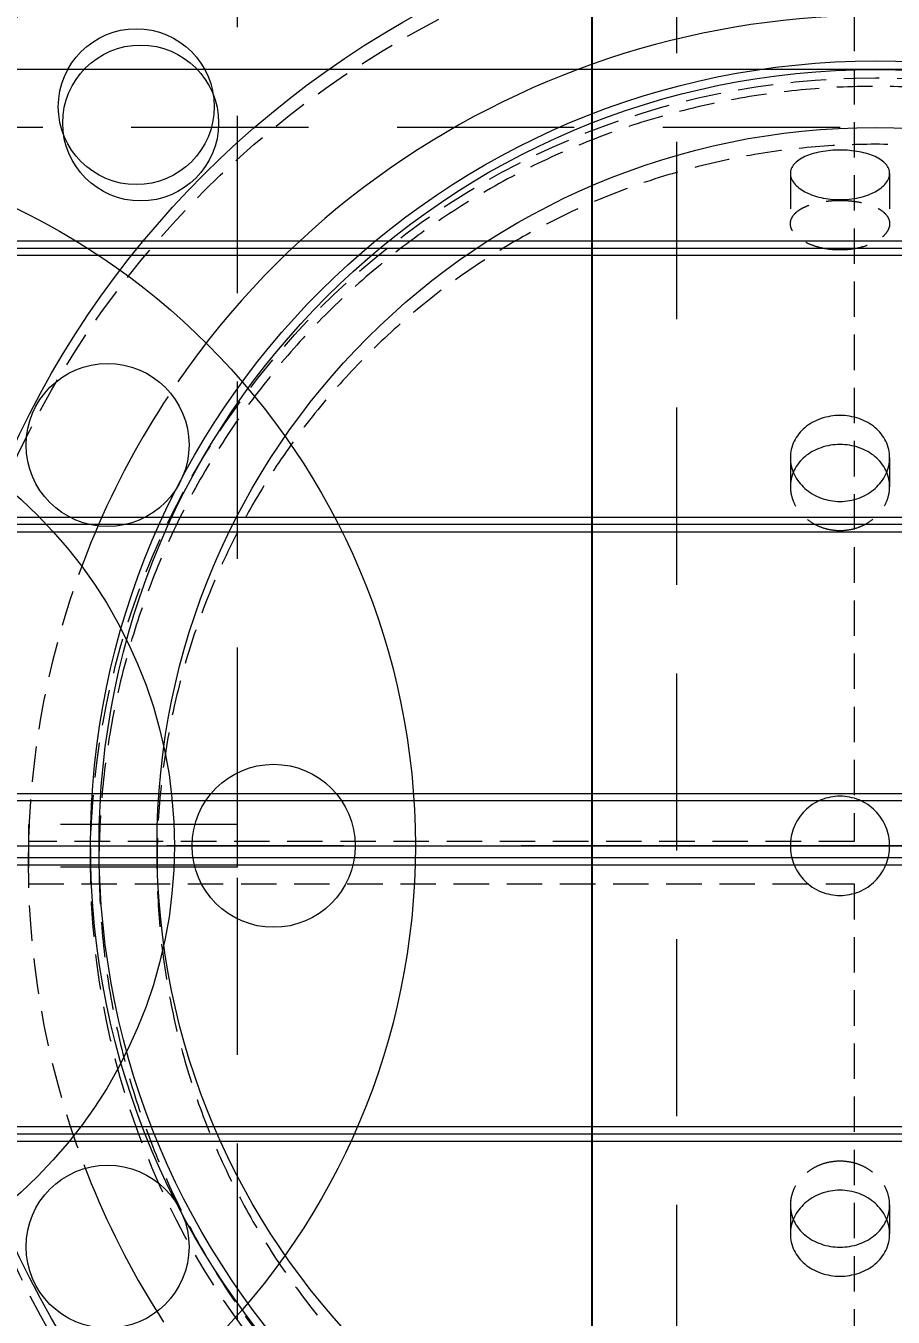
# Model space of a CAD drawing. Header units: millimetres. Extents: x -46397 to 283259, y -8690 to 23983.
# Drawn here: x 3458.3 to 3580.7, y 800.8 to 983.1 of the extents above; entities that cross this region are included whole.
import ezdxf

# ---------------------------------------------------------------- set-up
doc = ezdxf.new("R2010")
doc.units = ezdxf.units.MM
for name, pattern in [('CENTER', [2, 1.25, -0.25, 0.25, -0.25]), ('HIDDEN', [0.375, 0.25, -0.125]), ('HIDDENX2', [0.75, 0.5, -0.25])]:
    doc.linetypes.add(name, pattern=pattern)
doc.layers.get('Defpoints').update_dxf_attribs({"lineweight": 0})
for name, color, linetype, lineweight in [('CHUAN NET KHUAT', 4, 'HIDDEN', 0), ('DUONGCHINH', 7, 'Continuous', 25), ('DUONGTAM', 1, 'CENTER', 0), ('PHANTOM 2', 8, 'Continuous', 0)]:
    doc.layers.add(name, color=color, linetype=linetype, lineweight=lineweight)
doc.layers.add('flashshoot', color=7, linetype='Continuous')
doc.styles.add('GHI CHÚ 1', font='isocp_IV25.ttf', dxfattribs={"width": 0.8})
doc.dimstyles.new('1-30SCALE', dxfattribs={"dimtxt": 75, "dimasz": 75, "dimexe": 37.5, "dimexo": 30, "dimgap": 30, "dimtad": 1, "dimtoh": 1, "dimdec": 0, "dimdsep": 46, "dimtxsty": 'GHI CHÚ 1', "dimcen": 0.09, "dimclrd": 256, "dimclre": 256, "dimclrt": 2, "dimadec": 0, "dimazin": 0, "dimtfac": 1, "dimtdec": 0, "dimtofl": 0, "dimtmove": 0, "dimatfit": 3, "dimfxl": 1, "dimlwd": 0, "dimlwe": 0, "dimarcsym": 0})

# ---------------------------------------------------------------- blocks, each defined once
blk = doc.blocks.new('A$Cd0a137ae')
at = {"color": 3, "linetype": 'HIDDENX2', "lineweight": 0, "ltscale": 50}
for radius in [605, 600, 600]:
    blk.add_circle((0, 2.33), radius, dxfattribs=at)
at = {"color": 2, "linetype": 'Continuous', "lineweight": 0}
blk.add_arc((0, 2.33), 606, 270, 90, dxfattribs=at)
at = {"layer": 'DUONGCHINH', "color": 2}
blk.add_circle((0, 2.33), 606, dxfattribs=at)
at = {"layer": 'DUONGTAM', "ltscale": 100}
blk.add_line((-606, 2.33), (606, 2.33), dxfattribs=at)
blk = doc.blocks.new('A$C5f191858')
at = {"layer": 'CHUAN NET KHUAT', "ltscale": 100}
blk.add_line((-324.33, 139.25), (319.67, 139.25), dxfattribs=at)
blk = doc.blocks.new('A$Cd06b7b12')
at = {"color": 2, "linetype": 'Continuous', "lineweight": 0}
for p, q in [((-83, 261.33), (-83, -256.67)), ((-82, -256.67), (-82, 261.33)), ((-81, -256.67), (-81, 261.33)), ((-44, 261.33), (-44, -256.67)), ((-43, 261.33), (-43, -256.67)), ((-42, -256.67), (-42, 261.33)), ((-5, 261.33), (-5, -256.67)), ((-4, 261.33), (-4, -256.67)), ((4, -256.67), (4, 261.33)), ((5, -256.67), (5, 261.33)), ((42, 261.33), (42, -256.67)), ((43, 261.33), (43, -256.67)), ((44, -256.67), (44, 261.33))]:
    blk.add_line(p, q, dxfattribs=at)
blk = doc.blocks.new('A$C87972526')
at = {"color": 5, "linetype": 'Continuous', "lineweight": 0}
blk.add_circle((0, 2.34), 656, dxfattribs=at)
blk = doc.blocks.new('ksajd jkajkdqwe')
at = {"color": 1, "linetype": 'HIDDENX2', "lineweight": 0, "ltscale": 10}
for p, q in [((5166.67, 117.18), (5166.67, 0.67)), ((5050.2, 3.05), (5050.24, 3.05)), ((5050.2, 0.05), (5050.2, 3.05)), ((5166.67, 0.67), (5050.15, 0.67)), ((5050.2, -2.95), (5050.2, 0.05)), ((5050.24, -2.95), (5050.2, -2.95)), ((5050.15, -5.33), (5166.67, -5.33)), ((5166.67, -5.33), (5166.67, -121.85))]:
    blk.add_line(p, q, dxfattribs=at)
for radius in [134, 110.75]:
    blk.add_circle((5169.67, -2.33), radius, dxfattribs=at)
at = {"color": 2, "linetype": 'Continuous', "lineweight": 0, "ltscale": 10}
for centre, radius in [((5065.99, 102.05), 11), ((5004.75, 0.05), 100), ((5061.32, 56.62), 11.5), ((5004.75, 0.05), 66), ((5084.75, 0.05), 11.5), ((5061.32, -56.52), 11.5)]:
    blk.add_circle(centre, radius, dxfattribs=at)
for radius, start, end in [(170, 0, 145.3049), (119.55, 0, 143.0237), (119.55, 147.1561, 157.7419), (170, 214.6951, 0), (119.55, 216.9763, 0), (119.55, 202.2581, 212.8439)]:
    blk.add_arc((5169.67, -2.33), radius, start, end, dxfattribs=at)
at = {"color": 1, "linetype": 'HIDDENX2', "lineweight": 0, "ltscale": 10}
for start, end in [(143.0237, 147.1561), (157.7419, 202.2581)]:
    blk.add_arc((5169.67, -2.33), 119.55, start, end, dxfattribs=at)
for points, knots in [([(5279.22, -2.33), (5279.22, -5.77), (5279.05, -9.27), (5278.38, -16.3), (5277.87, -19.84), (5276.49, -26.91), (5275.61, -30.43), (5273.52, -37.39), (5272.3, -40.83), (5269.51, -47.56), (5267.95, -50.86), (5264.53, -57.25), (5262.66, -60.36), (5258.66, -66.32), (5256.53, -69.18), (5252.06, -74.61), (5249.72, -77.19), (5244.87, -82.07), (5242.27, -84.44), (5236.79, -88.98), (5233.91, -91.14), (5227.91, -95.19), (5224.79, -97.08), (5218.35, -100.54), (5215.04, -102.11), (5208.27, -104.92), (5204.82, -106.15), (5197.83, -108.26), (5194.3, -109.14), (5187.21, -110.53), (5183.66, -111.04), (5176.61, -111.72), (5173.11, -111.88), (5166.23, -111.88), (5162.73, -111.72), (5155.68, -111.04), (5152.12, -110.53), (5145.04, -109.14), (5141.51, -108.27), (5134.52, -106.16), (5131.07, -104.92), (5124.3, -102.12), (5120.99, -100.54), (5114.55, -97.08), (5111.43, -95.19), (5105.43, -91.15), (5102.55, -88.99), (5097.07, -84.45), (5094.47, -82.07), (5089.61, -77.2), (5087.28, -74.62), (5082.8, -69.18), (5080.67, -66.32), (5076.68, -60.36), (5074.81, -57.26), (5071.38, -50.86), (5069.82, -47.56), (5067.04, -40.83), (5065.81, -37.39), (5063.72, -30.43), (5062.85, -26.91), (5061.47, -19.84), (5060.95, -16.3), (5060.28, -9.27), (5060.12, -5.77), (5060.12, 1.1), (5060.28, 4.6), (5060.95, 11.64), (5061.47, 15.18), (5062.85, 22.24), (5063.72, 25.76), (5065.81, 32.72), (5067.04, 36.16), (5069.82, 42.89), (5071.38, 46.19), (5074.81, 52.59), (5076.68, 55.69), (5080.67, 61.65), (5082.8, 64.51), (5087.28, 69.95), (5089.61, 72.53), (5094.47, 77.4), (5097.07, 79.78), (5102.55, 84.32), (5105.43, 86.48), (5111.43, 90.53), (5114.55, 92.41), (5120.99, 95.88), (5124.3, 97.45), (5131.07, 100.26), (5134.52, 101.49), (5141.51, 103.6), (5145.04, 104.47), (5152.12, 105.86), (5155.68, 106.38), (5162.73, 107.05), (5166.23, 107.22), (5173.11, 107.22), (5176.61, 107.05), (5183.66, 106.38), (5187.21, 105.86), (5194.3, 104.47), (5197.83, 103.6), (5204.82, 101.49), (5208.27, 100.25), (5215.04, 97.45), (5218.35, 95.87), (5224.79, 92.41), (5227.91, 90.52), (5233.91, 86.47), (5236.79, 84.31), (5242.27, 79.78), (5244.87, 77.4), (5249.72, 72.52), (5252.06, 69.95), (5256.53, 64.51), (5258.66, 61.65), (5262.66, 55.69), (5264.53, 52.59), (5267.95, 46.19), (5269.51, 42.89), (5272.3, 36.16), (5273.52, 32.72), (5275.61, 25.76), (5276.49, 22.24), (5277.87, 15.18), (5278.38, 11.64), (5279.05, 4.6), (5279.22, 1.1), (5279.22, -2.33)], [0, 0, 0, 0, 10.310277, 10.310277, 20.620554, 20.620554, 30.930831, 30.930831, 41.241109, 41.241109, 51.551386, 51.551386, 61.861663, 61.861663, 72.17194, 72.17194, 82.482217, 82.482217, 92.930722, 92.930722, 103.379227, 103.379227, 113.827732, 113.827732, 124.276237, 124.276237, 134.724742, 134.724742, 145.173246, 145.173246, 155.621751, 155.621751, 166.070256, 166.070256, 176.515688, 176.515688, 186.961119, 186.961119, 197.406551, 197.406551, 207.851982, 207.851982, 218.297414, 218.297414, 228.742845, 228.742845, 239.188277, 239.188277, 249.633709, 249.633709, 259.943671, 259.943671, 270.253634, 270.253634, 280.563597, 280.563597, 290.87356, 290.87356, 301.183523, 301.183523, 311.493485, 311.493485, 321.803448, 321.803448, 332.113411, 332.113411, 342.423374, 342.423374, 352.733337, 352.733337, 363.043299, 363.043299, 373.353262, 373.353262, 383.663225, 383.663225, 393.973188, 393.973188, 404.283151, 404.283151, 414.593114, 414.593114, 425.038545, 425.038545, 435.483977, 435.483977, 445.929408, 445.929408, 456.37484, 456.37484, 466.820271, 466.820271, 477.265703, 477.265703, 487.711134, 487.711134, 498.156566, 498.156566, 508.605071, 508.605071, 519.053576, 519.053576, 529.502081, 529.502081, 539.950585, 539.950585, 550.39909, 550.39909, 560.847595, 560.847595, 571.2961, 571.2961, 581.744605, 581.744605, 592.054882, 592.054882, 602.365159, 602.365159, 612.675436, 612.675436, 622.985714, 622.985714, 633.295991, 633.295991, 643.606268, 643.606268, 653.916545, 653.916545, 664.226822, 664.226822, 664.226822, 664.226822]), ([(5271.04, -2.33), (5271.04, -5.51), (5270.89, -8.75), (5270.26, -15.26), (5269.79, -18.54), (5268.51, -25.07), (5267.7, -28.33), (5265.77, -34.77), (5264.63, -37.95), (5262.06, -44.18), (5260.61, -47.23), (5257.44, -53.15), (5255.72, -56.02), (5252.02, -61.54), (5250.05, -64.19), (5245.91, -69.22), (5243.75, -71.6), (5239.26, -76.11), (5236.85, -78.31), (5231.78, -82.51), (5229.12, -84.51), (5223.56, -88.26), (5220.67, -90), (5214.72, -93.21), (5211.65, -94.66), (5205.39, -97.26), (5202.2, -98.4), (5195.73, -100.35), (5192.46, -101.16), (5185.9, -102.45), (5182.62, -102.93), (5176.09, -103.55), (5172.85, -103.7), (5166.48, -103.7), (5163.24, -103.55), (5156.72, -102.93), (5153.43, -102.45), (5146.88, -101.17), (5143.61, -100.36), (5137.14, -98.4), (5133.95, -97.26), (5127.69, -94.67), (5124.62, -93.21), (5118.67, -90.01), (5115.78, -88.26), (5110.22, -84.51), (5107.56, -82.52), (5102.49, -78.32), (5100.08, -76.12), (5095.59, -71.61), (5093.43, -69.22), (5089.29, -64.19), (5087.32, -61.54), (5083.62, -56.03), (5081.89, -53.15), (5078.72, -47.23), (5077.28, -44.18), (5074.7, -37.95), (5073.57, -34.77), (5071.63, -28.33), (5070.82, -25.07), (5069.54, -18.54), (5069.07, -15.26), (5068.45, -8.75), (5068.3, -5.51), (5068.3, 0.85), (5068.45, 4.08), (5069.07, 10.59), (5069.54, 13.87), (5070.82, 20.41), (5071.63, 23.67), (5073.57, 30.11), (5074.7, 33.29), (5077.28, 39.52), (5078.72, 42.57), (5081.89, 48.49), (5083.62, 51.36), (5087.32, 56.88), (5089.29, 59.52), (5093.43, 64.55), (5095.59, 66.94), (5100.08, 71.45), (5102.49, 73.65), (5107.56, 77.85), (5110.22, 79.85), (5115.78, 83.59), (5118.67, 85.34), (5124.62, 88.54), (5127.69, 90), (5133.95, 92.6), (5137.14, 93.74), (5143.61, 95.69), (5146.88, 96.5), (5153.43, 97.78), (5156.72, 98.26), (5163.24, 98.89), (5166.48, 99.04), (5172.85, 99.04), (5176.09, 98.89), (5182.62, 98.26), (5185.9, 97.78), (5192.46, 96.5), (5195.73, 95.69), (5202.2, 93.74), (5205.39, 92.59), (5211.65, 90), (5214.72, 88.54), (5220.67, 85.34), (5223.56, 83.59), (5229.12, 79.84), (5231.78, 77.84), (5236.85, 73.65), (5239.26, 71.45), (5243.75, 66.94), (5245.91, 64.55), (5250.05, 59.52), (5252.02, 56.87), (5255.72, 51.36), (5257.44, 48.49), (5260.61, 42.57), (5262.06, 39.52), (5264.63, 33.29), (5265.77, 30.11), (5267.7, 23.67), (5268.51, 20.41), (5269.79, 13.87), (5270.26, 10.59), (5270.89, 4.08), (5271.04, 0.85), (5271.04, -2.33)], [0, 0, 0, 0, 9.540414, 9.540414, 19.080829, 19.080829, 28.621243, 28.621243, 38.161657, 38.161657, 47.702071, 47.702071, 57.242486, 57.242486, 66.7829, 66.7829, 76.323314, 76.323314, 85.991342, 85.991342, 95.659369, 95.659369, 105.327397, 105.327397, 114.995424, 114.995424, 124.663451, 124.663451, 134.331479, 134.331479, 143.999506, 143.999506, 153.667534, 153.667534, 163.332938, 163.332938, 172.998342, 172.998342, 182.663746, 182.663746, 192.32915, 192.32915, 201.994554, 201.994554, 211.659958, 211.659958, 221.325363, 221.325363, 230.990767, 230.990767, 240.530913, 240.530913, 250.071059, 250.071059, 259.611205, 259.611205, 269.151351, 269.151351, 278.691497, 278.691497, 288.231643, 288.231643, 297.771789, 297.771789, 307.311935, 307.311935, 316.852081, 316.852081, 326.392227, 326.392227, 335.932373, 335.932373, 345.472519, 345.472519, 355.012665, 355.012665, 364.552811, 364.552811, 374.092957, 374.092957, 383.633103, 383.633103, 393.298507, 393.298507, 402.963911, 402.963911, 412.629315, 412.629315, 422.294719, 422.294719, 431.960123, 431.960123, 441.625527, 441.625527, 451.290932, 451.290932, 460.956336, 460.956336, 470.624363, 470.624363, 480.292391, 480.292391, 489.960418, 489.960418, 499.628446, 499.628446, 509.296473, 509.296473, 518.964501, 518.964501, 528.632528, 528.632528, 538.300556, 538.300556, 547.84097, 547.84097, 557.381384, 557.381384, 566.921798, 566.921798, 576.462213, 576.462213, 586.002627, 586.002627, 595.543041, 595.543041, 605.083455, 605.083455, 614.62387, 614.62387, 614.62387, 614.62387])]:
    blk.add_open_spline(points, degree=3, knots=knots, dxfattribs=at)
blk = doc.blocks.new('A$C90275d84')
at = {"color": 2, "linetype": 'Continuous', "lineweight": 0, "ltscale": 10}
blk.add_line((-109.55, 1960), (-109.55, -3000), dxfattribs=at)
at = {"color": 1, "linetype": 'HIDDENX2', "lineweight": 0, "ltscale": 50}
blk.add_line((-101.37, 1960), (-101.37, -3000), dxfattribs=at)
at = {"color": 1, "linetype": 'HIDDENX2', "lineweight": 0, "ltscale": 10}
for p, q in [((-94.87, 167), (-87.79, 167)), ((-54.77, 167), (-50.68, 167)), ((50.68, 167), (54.77, 167)), ((-94.87, 153), (-87.79, 153)), ((-54.77, 153), (-50.68, 153)), ((50.68, 153), (54.77, 153))]:
    blk.add_line(p, q, dxfattribs=at)
at = {"color": 2, "linetype": 'Continuous', "lineweight": 0, "ltscale": 10}
for points, knots in [([(-91.18, 160), (-91.18, 159.56), (-91.2, 159.11), (-91.3, 158.2), (-91.38, 157.75), (-91.57, 156.89), (-91.69, 156.48), (-91.98, 155.71), (-92.13, 155.36), (-92.47, 154.74), (-92.66, 154.45), (-93.06, 153.93), (-93.28, 153.71), (-93.73, 153.35), (-93.96, 153.22), (-94.42, 153.04), (-94.65, 153), (-95.09, 153), (-95.32, 153.04), (-95.76, 153.22), (-95.98, 153.35), (-96.39, 153.71), (-96.59, 153.93), (-96.94, 154.45), (-97.11, 154.74), (-97.39, 155.36), (-97.53, 155.71), (-97.76, 156.48), (-97.86, 156.89), (-98.02, 157.75), (-98.08, 158.2), (-98.16, 159.11), (-98.18, 159.56), (-98.18, 160.44), (-98.16, 160.89), (-98.08, 161.8), (-98.02, 162.25), (-97.86, 163.11), (-97.76, 163.52), (-97.53, 164.29), (-97.39, 164.64), (-97.11, 165.26), (-96.94, 165.55), (-96.59, 166.07), (-96.39, 166.29), (-95.98, 166.65), (-95.76, 166.78), (-95.32, 166.96), (-95.09, 167), (-94.65, 167), (-94.42, 166.96), (-93.96, 166.78), (-93.73, 166.65), (-93.28, 166.29), (-93.06, 166.07), (-92.66, 165.55), (-92.47, 165.26), (-92.13, 164.64), (-91.98, 164.29), (-91.69, 163.52), (-91.57, 163.11), (-91.38, 162.25), (-91.3, 161.8), (-91.2, 160.89), (-91.18, 160.44), (-91.18, 160)], [0, 0, 0, 0, 1.318789, 1.318789, 2.637578, 2.637578, 3.956368, 3.956368, 5.275157, 5.275157, 6.593945, 6.593945, 7.912734, 7.912734, 9.231522, 9.231522, 10.550311, 10.550311, 11.869099, 11.869099, 13.187888, 13.187888, 14.506676, 14.506676, 15.825465, 15.825465, 17.144254, 17.144254, 18.463043, 18.463043, 19.781833, 19.781833, 21.100622, 21.100622, 22.419411, 22.419411, 23.7382, 23.7382, 25.05699, 25.05699, 26.375779, 26.375779, 27.694567, 27.694567, 29.013356, 29.013356, 30.332144, 30.332144, 31.650933, 31.650933, 32.969721, 32.969721, 34.28851, 34.28851, 35.607298, 35.607298, 36.926087, 36.926087, 38.244876, 38.244876, 39.563665, 39.563665, 40.882454, 40.882454, 42.201244, 42.201244, 42.201244, 42.201244]), ([(-48.6, 160), (-48.6, 159.56), (-48.64, 159.11), (-48.8, 158.2), (-48.92, 157.75), (-49.24, 156.89), (-49.44, 156.48), (-49.9, 155.71), (-50.16, 155.36), (-50.71, 154.74), (-51.02, 154.45), (-51.7, 153.93), (-52.06, 153.71), (-52.82, 153.35), (-53.21, 153.22), (-54, 153.04), (-54.39, 153), (-55.16, 153), (-55.55, 153.04), (-56.33, 153.22), (-56.71, 153.35), (-57.45, 153.71), (-57.8, 153.93), (-58.45, 154.45), (-58.74, 154.74), (-59.27, 155.36), (-59.51, 155.71), (-59.94, 156.48), (-60.13, 156.89), (-60.43, 157.75), (-60.54, 158.2), (-60.69, 159.11), (-60.73, 159.56), (-60.73, 160.44), (-60.69, 160.89), (-60.54, 161.8), (-60.43, 162.25), (-60.13, 163.11), (-59.94, 163.52), (-59.51, 164.29), (-59.27, 164.64), (-58.74, 165.26), (-58.45, 165.55), (-57.8, 166.07), (-57.45, 166.29), (-56.71, 166.65), (-56.33, 166.78), (-55.55, 166.96), (-55.16, 167), (-54.39, 167), (-54, 166.96), (-53.21, 166.78), (-52.82, 166.65), (-52.06, 166.29), (-51.7, 166.07), (-51.02, 165.55), (-50.71, 165.26), (-50.16, 164.64), (-49.9, 164.29), (-49.44, 163.52), (-49.24, 163.11), (-48.92, 162.25), (-48.8, 161.8), (-48.64, 160.89), (-48.6, 160.44), (-48.6, 160)], [0, 0, 0, 0, 1.318789, 1.318789, 2.637578, 2.637578, 3.956368, 3.956368, 5.275157, 5.275157, 6.593945, 6.593945, 7.912734, 7.912734, 9.231522, 9.231522, 10.550311, 10.550311, 11.869099, 11.869099, 13.187888, 13.187888, 14.506676, 14.506676, 15.825465, 15.825465, 17.144254, 17.144254, 18.463043, 18.463043, 19.781833, 19.781833, 21.100622, 21.100622, 22.419411, 22.419411, 23.7382, 23.7382, 25.05699, 25.05699, 26.375779, 26.375779, 27.694567, 27.694567, 29.013356, 29.013356, 30.332144, 30.332144, 31.650933, 31.650933, 32.969721, 32.969721, 34.28851, 34.28851, 35.607298, 35.607298, 36.926087, 36.926087, 38.244876, 38.244876, 39.563665, 39.563665, 40.882454, 40.882454, 42.201244, 42.201244, 42.201244, 42.201244]), ([(-52.72, 166.59), (-52.81, 166.55), (-52.9, 166.51), (-53.36, 166.29), (-53.71, 166.07), (-54.35, 165.55), (-54.65, 165.26), (-55.17, 164.64), (-55.42, 164.29), (-55.85, 163.52), (-56.03, 163.11), (-56.33, 162.25), (-56.44, 161.8), (-56.59, 160.89), (-56.63, 160.44), (-56.63, 159.56), (-56.59, 159.11), (-56.44, 158.2), (-56.33, 157.75), (-56.03, 156.89), (-55.85, 156.48), (-55.42, 155.71), (-55.17, 155.36), (-54.65, 154.74), (-54.35, 154.45), (-53.71, 153.93), (-53.36, 153.71), (-52.9, 153.49), (-52.81, 153.45), (-52.72, 153.41)], [12.868165, 12.868165, 12.868165, 12.868165, 13.188536, 13.188536, 14.507389, 14.507389, 15.826243, 15.826243, 17.145097, 17.145097, 18.463951, 18.463951, 19.782805, 19.782805, 21.10166, 21.10166, 22.420514, 22.420514, 23.739368, 23.739368, 25.058222, 25.058222, 26.377077, 26.377077, 27.69593, 27.69593, 29.014783, 29.014783, 29.335155, 29.335155, 29.335155, 29.335155]), ([(-7, 160), (-7, 160.44), (-6.96, 160.89), (-6.78, 161.8), (-6.65, 162.25), (-6.29, 163.11), (-6.07, 163.52), (-5.55, 164.29), (-5.26, 164.64), (-4.64, 165.26), (-4.29, 165.55), (-3.52, 166.07), (-3.11, 166.29), (-2.25, 166.65), (-1.8, 166.78), (-0.89, 166.96), (-0.44, 167), (0.44, 167), (0.89, 166.96), (1.8, 166.78), (2.25, 166.65), (3.11, 166.29), (3.52, 166.07), (4.29, 165.55), (4.64, 165.26), (5.26, 164.64), (5.55, 164.29), (6.07, 163.52), (6.29, 163.11), (6.65, 162.25), (6.78, 161.8), (6.96, 160.89), (7, 160.44), (7, 159.56), (6.96, 159.11), (6.78, 158.2), (6.65, 157.75), (6.29, 156.89), (6.07, 156.48), (5.55, 155.71), (5.26, 155.36), (4.64, 154.74), (4.29, 154.45), (3.52, 153.93), (3.11, 153.71), (2.25, 153.35), (1.8, 153.22), (0.89, 153.04), (0.44, 153), (-0.44, 153), (-0.89, 153.04), (-1.8, 153.22), (-2.25, 153.35), (-3.11, 153.71), (-3.52, 153.93), (-4.29, 154.45), (-4.64, 154.74), (-5.26, 155.36), (-5.55, 155.71), (-6.07, 156.48), (-6.29, 156.89), (-6.65, 157.75), (-6.78, 158.2), (-6.96, 159.11), (-7, 159.56), (-7, 160)], [0, 0, 0, 0, 1.318789, 1.318789, 2.637578, 2.637578, 3.956368, 3.956368, 5.275157, 5.275157, 6.593945, 6.593945, 7.912734, 7.912734, 9.231522, 9.231522, 10.550311, 10.550311, 11.869099, 11.869099, 13.187888, 13.187888, 14.506676, 14.506676, 15.825465, 15.825465, 17.144254, 17.144254, 18.463043, 18.463043, 19.781833, 19.781833, 21.100622, 21.100622, 22.419411, 22.419411, 23.7382, 23.7382, 25.05699, 25.05699, 26.375779, 26.375779, 27.694567, 27.694567, 29.013356, 29.013356, 30.332144, 30.332144, 31.650933, 31.650933, 32.969721, 32.969721, 34.28851, 34.28851, 35.607298, 35.607298, 36.926087, 36.926087, 38.244876, 38.244876, 39.563665, 39.563665, 40.882454, 40.882454, 42.201244, 42.201244, 42.201244, 42.201244]), ([(48.6, 160), (48.6, 160.44), (48.64, 160.89), (48.8, 161.8), (48.92, 162.25), (49.24, 163.11), (49.44, 163.52), (49.9, 164.29), (50.16, 164.64), (50.71, 165.26), (51.02, 165.55), (51.7, 166.07), (52.06, 166.29), (52.82, 166.65), (53.21, 166.78), (54, 166.96), (54.39, 167), (55.16, 167), (55.55, 166.96), (56.33, 166.78), (56.71, 166.65), (57.45, 166.29), (57.8, 166.07), (58.45, 165.55), (58.74, 165.26), (59.27, 164.64), (59.51, 164.29), (59.94, 163.52), (60.13, 163.11), (60.43, 162.25), (60.54, 161.8), (60.69, 160.89), (60.73, 160.44), (60.73, 159.56), (60.69, 159.11), (60.54, 158.2), (60.43, 157.75), (60.13, 156.89), (59.94, 156.48), (59.51, 155.71), (59.27, 155.36), (58.74, 154.74), (58.45, 154.45), (57.8, 153.93), (57.45, 153.71), (56.71, 153.35), (56.33, 153.22), (55.55, 153.04), (55.16, 153), (54.39, 153), (54, 153.04), (53.21, 153.22), (52.82, 153.35), (52.06, 153.71), (51.7, 153.93), (51.02, 154.45), (50.71, 154.74), (50.16, 155.36), (49.9, 155.71), (49.44, 156.48), (49.24, 156.89), (48.92, 157.75), (48.8, 158.2), (48.64, 159.11), (48.6, 159.56), (48.6, 160)], [0, 0, 0, 0, 1.318789, 1.318789, 2.637578, 2.637578, 3.956368, 3.956368, 5.275157, 5.275157, 6.593945, 6.593945, 7.912734, 7.912734, 9.231522, 9.231522, 10.550311, 10.550311, 11.869099, 11.869099, 13.187888, 13.187888, 14.506676, 14.506676, 15.825465, 15.825465, 17.144254, 17.144254, 18.463043, 18.463043, 19.781833, 19.781833, 21.100622, 21.100622, 22.419411, 22.419411, 23.7382, 23.7382, 25.05699, 25.05699, 26.375779, 26.375779, 27.694567, 27.694567, 29.013356, 29.013356, 30.332144, 30.332144, 31.650933, 31.650933, 32.969721, 32.969721, 34.28851, 34.28851, 35.607298, 35.607298, 36.926087, 36.926087, 38.244876, 38.244876, 39.563665, 39.563665, 40.882454, 40.882454, 42.201244, 42.201244, 42.201244, 42.201244]), ([(52.72, 153.41), (52.81, 153.45), (52.9, 153.49), (53.36, 153.71), (53.71, 153.93), (54.35, 154.45), (54.65, 154.74), (55.17, 155.36), (55.42, 155.71), (55.85, 156.48), (56.03, 156.89), (56.33, 157.75), (56.44, 158.2), (56.59, 159.11), (56.63, 159.56), (56.63, 160.44), (56.59, 160.89), (56.44, 161.8), (56.33, 162.25), (56.03, 163.11), (55.85, 163.52), (55.42, 164.29), (55.17, 164.64), (54.65, 165.26), (54.35, 165.55), (53.71, 166.07), (53.36, 166.29), (52.9, 166.51), (52.81, 166.55), (52.72, 166.59)], [12.868165, 12.868165, 12.868165, 12.868165, 13.188536, 13.188536, 14.507389, 14.507389, 15.826243, 15.826243, 17.145097, 17.145097, 18.463951, 18.463951, 19.782805, 19.782805, 21.10166, 21.10166, 22.420514, 22.420514, 23.739368, 23.739368, 25.058222, 25.058222, 26.377077, 26.377077, 27.69593, 27.69593, 29.014783, 29.014783, 29.335155, 29.335155, 29.335155, 29.335155])]:
    blk.add_open_spline(points, degree=3, knots=knots, dxfattribs=at)
at = {"color": 1, "linetype": 'HIDDENX2', "lineweight": 0, "ltscale": 10}
for points, knots in [([(-84.08, 160), (-84.08, 160.44), (-84.1, 160.89), (-84.2, 161.8), (-84.28, 162.25), (-84.48, 163.11), (-84.6, 163.52), (-84.88, 164.29), (-85.04, 164.64), (-85.38, 165.26), (-85.57, 165.55), (-85.97, 166.07), (-86.19, 166.29), (-86.64, 166.65), (-86.88, 166.78), (-87.34, 166.96), (-87.57, 167), (-88.01, 167), (-88.23, 166.96), (-88.68, 166.78), (-88.89, 166.65), (-89.3, 166.29), (-89.5, 166.07), (-89.86, 165.55), (-90.02, 165.26), (-90.3, 164.64), (-90.43, 164.29), (-90.66, 163.52), (-90.76, 163.11), (-90.92, 162.25), (-90.98, 161.8), (-91.06, 160.89), (-91.08, 160.44), (-91.08, 159.56), (-91.06, 159.11), (-90.98, 158.2), (-90.92, 157.75), (-90.76, 156.89), (-90.66, 156.48), (-90.43, 155.71), (-90.3, 155.36), (-90.02, 154.74), (-89.86, 154.45), (-89.5, 153.93), (-89.3, 153.71), (-88.89, 153.35), (-88.68, 153.22), (-88.23, 153.04), (-88.01, 153), (-87.57, 153), (-87.34, 153.04), (-86.88, 153.22), (-86.64, 153.35), (-86.19, 153.71), (-85.97, 153.93), (-85.57, 154.45), (-85.38, 154.74), (-85.04, 155.36), (-84.88, 155.71), (-84.6, 156.48), (-84.48, 156.89), (-84.28, 157.75), (-84.2, 158.2), (-84.1, 159.11), (-84.08, 159.56), (-84.08, 160)], [0, 0, 0, 0, 1.318854, 1.318854, 2.637708, 2.637708, 3.956563, 3.956563, 5.275417, 5.275417, 6.59427, 6.59427, 7.913123, 7.913123, 9.231977, 9.231977, 10.55083, 10.55083, 11.869683, 11.869683, 13.188536, 13.188536, 14.507389, 14.507389, 15.826243, 15.826243, 17.145097, 17.145097, 18.463951, 18.463951, 19.782805, 19.782805, 21.10166, 21.10166, 22.420514, 22.420514, 23.739368, 23.739368, 25.058222, 25.058222, 26.377077, 26.377077, 27.69593, 27.69593, 29.014783, 29.014783, 30.333636, 30.333636, 31.652489, 31.652489, 32.971343, 32.971343, 34.290196, 34.290196, 35.609049, 35.609049, 36.927902, 36.927902, 38.246757, 38.246757, 39.565611, 39.565611, 40.884465, 40.884465, 42.203319, 42.203319, 42.203319, 42.203319]), ([(-44.5, 160), (-44.5, 160.44), (-44.54, 160.89), (-44.7, 161.8), (-44.82, 162.25), (-45.14, 163.11), (-45.34, 163.52), (-45.8, 164.29), (-46.06, 164.64), (-46.61, 165.26), (-46.93, 165.55), (-47.6, 166.07), (-47.97, 166.29), (-48.73, 166.65), (-49.12, 166.78), (-49.91, 166.96), (-50.3, 167), (-51.07, 167), (-51.46, 166.96), (-52.14, 166.8), (-52.43, 166.71), (-52.72, 166.59)], [0, 0, 0, 0, 1.318854, 1.318854, 2.637708, 2.637708, 3.956563, 3.956563, 5.275417, 5.275417, 6.59427, 6.59427, 7.913123, 7.913123, 9.231977, 9.231977, 10.55083, 10.55083, 11.869683, 11.869683, 12.868165, 12.868165, 12.868165, 12.868165]), ([(52.72, 166.59), (52.43, 166.71), (52.14, 166.8), (51.46, 166.96), (51.07, 167), (50.3, 167), (49.91, 166.96), (49.12, 166.78), (48.73, 166.65), (47.97, 166.29), (47.6, 166.07), (46.93, 165.55), (46.61, 165.26), (46.06, 164.64), (45.8, 164.29), (45.34, 163.52), (45.14, 163.11), (44.82, 162.25), (44.7, 161.8), (44.54, 160.89), (44.5, 160.44), (44.5, 160)], [29.335155, 29.335155, 29.335155, 29.335155, 30.333636, 30.333636, 31.652489, 31.652489, 32.971343, 32.971343, 34.290196, 34.290196, 35.609049, 35.609049, 36.927902, 36.927902, 38.246757, 38.246757, 39.565611, 39.565611, 40.884465, 40.884465, 42.203319, 42.203319, 42.203319, 42.203319]), ([(-52.72, 153.41), (-52.43, 153.29), (-52.14, 153.2), (-51.46, 153.04), (-51.07, 153), (-50.3, 153), (-49.91, 153.04), (-49.12, 153.22), (-48.73, 153.35), (-47.97, 153.71), (-47.6, 153.93), (-46.93, 154.45), (-46.61, 154.74), (-46.06, 155.36), (-45.8, 155.71), (-45.34, 156.48), (-45.14, 156.89), (-44.82, 157.75), (-44.7, 158.2), (-44.54, 159.11), (-44.5, 159.56), (-44.5, 160)], [29.335155, 29.335155, 29.335155, 29.335155, 30.333636, 30.333636, 31.652489, 31.652489, 32.971343, 32.971343, 34.290196, 34.290196, 35.609049, 35.609049, 36.927902, 36.927902, 38.246757, 38.246757, 39.565611, 39.565611, 40.884465, 40.884465, 42.203319, 42.203319, 42.203319, 42.203319]), ([(44.5, 160), (44.5, 159.56), (44.54, 159.11), (44.7, 158.2), (44.82, 157.75), (45.14, 156.89), (45.34, 156.48), (45.8, 155.71), (46.06, 155.36), (46.61, 154.74), (46.93, 154.45), (47.6, 153.93), (47.97, 153.71), (48.73, 153.35), (49.12, 153.22), (49.91, 153.04), (50.3, 153), (51.07, 153), (51.46, 153.04), (52.14, 153.2), (52.43, 153.29), (52.72, 153.41)], [0, 0, 0, 0, 1.318854, 1.318854, 2.637708, 2.637708, 3.956563, 3.956563, 5.275417, 5.275417, 6.59427, 6.59427, 7.913123, 7.913123, 9.231977, 9.231977, 10.55083, 10.55083, 11.869683, 11.869683, 12.868165, 12.868165, 12.868165, 12.868165])]:
    blk.add_open_spline(points, degree=3, knots=knots, dxfattribs=at)
at = {"layer": 'DUONGTAM', "ltscale": 100}
blk.add_line((0, 2440), (0, -3000), dxfattribs=at)
blk = doc.blocks.new('A$Cda035db7')
at = {"layer": 'DUONGTAM', "ltscale": 200}
blk.add_line((0, -3546.23), (0, 3546.23), dxfattribs=at)
blk = doc.blocks.new('A$Cc76405f5')
at = {"color": 2, "linetype": 'Continuous', "lineweight": 0, "ltscale": 10}
for centre, radius in [((0, 165), 170), ((0, 165), 134), ((0, 165), 110.75), ((0, 165), 109.55), ((0, 165), 101.37), ((-104.3, 60.7), 11)]:
    blk.add_circle(centre, radius, dxfattribs=at)
blk = doc.blocks.new('SD1-3')
at = {"layer": 'CHUAN NET KHUAT', "ltscale": 100}
for p, q in [((200, 921.34), (200, 1135.34)), ((200, 921.34), (130, 921.34)), ((200, 915.34), (200, 921.34)), ((200, 915.34), (130, 915.34)), ((200, 701.34), (200, 915.34))]:
    blk.add_line(p, q, dxfattribs=at)
at = {"layer": 'DUONGCHINH'}
blk.add_line((250, 1832.98), (250, 3.7), dxfattribs=at)
blk = doc.blocks.new('*D1392')
at = {"layer": 'Defpoints', "color": 0, "transparency": 16777216}
for p in [(6959.38, 2496.7), (-133.08, 867.35, -1.5), (6959.38, 867.35, -1.5)]:
    blk.add_point(p, dxfattribs=at)
at = {"layer": 'PHANTOM 2', "linetype": 'Continuous', "lineweight": 0, "transparency": 16777216}
for p, q in [((-133.08, 897.35), (-133.08, 2526.7)), ((6959.38, 897.35), (6959.38, 2526.7)), ((-43.08, 2496.7), (6869.38, 2496.7))]:
    blk.add_line(p, q, dxfattribs=at)
at = {"layer": 'PHANTOM 2', "transparency": 16777216}
for points in [[(-43.08, 2511.7), (-43.08, 2481.7), (-133.08, 2496.7)], [(6869.38, 2511.7), (6869.38, 2481.7), (6959.38, 2496.7)]]:
    blk.add_solid(points, dxfattribs=at)
at = {"layer": 'PHANTOM 2', "color": 2, "transparency": 16777216, "insert": (3413.15, 2576.24), "char_height": 95, "attachment_point": 5, "style": 'GHI CHÚ 1'}
blk.add_mtext('7092', dxfattribs=at)

msp = doc.modelspace()

# ---------------------------------------------------------------- block references
for name, p in [('SD1-3', (3288.15, -50.99, -1.5)), ('A$C87972526', (3410.82, 865.01, -1.5)), ('A$Cd0a137ae', (3413.15, 865.01, -1.5)), ('ksajd jkajkdqwe', (-1591.52, 867.3, -1.5))]:
    msp.add_blockref(name, p)
at = {"rotation": 270}
for name, p in [('A$C5f191858', (3410.82, 867.35, -1.5)), ('A$Cd06b7b12', (3413.15, 869.68, -1.5))]:
    msp.add_blockref(name, p, dxfattribs=at)
at = {"layer": 'flashshoot', "rotation": 270}
for name in ['A$Cda035db7', 'A$C90275d84', 'A$Cc76405f5']:
    msp.add_blockref(name, (3413.15, 867.35, -1.5), dxfattribs=at)

# ---------------------------------------------------------------- dimensions: what is measured, and where the dimension line sits
at = {"layer": 'PHANTOM 2'}
dim = msp.add_linear_dim(base=(6959.38, 2496.7), p1=(-133.08, 867.35, -1.5), p2=(6959.38, 867.35, -1.5), dimstyle='1-30SCALE', override={"dimtxt": 95, "dimasz": 90, "dimexe": 30, "dimtmove": 1}, dxfattribs=at)
dim.commit()
dim.dimension.update_dxf_attribs({"geometry": '*D1392', "text_midpoint": (3413.15, 2576.24)})

doc.saveas('drawing.dxf')
